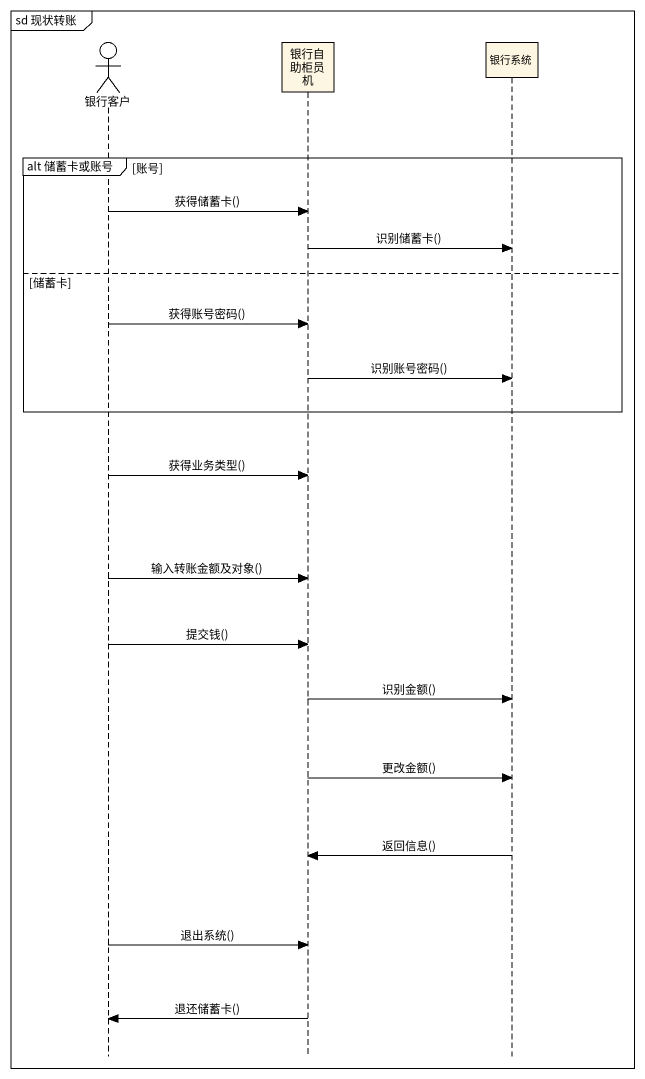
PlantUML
@startuml
mainframe sd 现状转账
hide footbox
actor 银行客户
participant 银行自助柜员机
participant 银行系统

group alt 储蓄卡或账号 [账号]
  银行客户 -> 银行自助柜员机 : 获得储蓄卡()
  银行自助柜员机 -> 银行系统 : 识别储蓄卡()
else 储蓄卡
  银行客户 -> 银行自助柜员机 : 获得账号密码()
  银行自助柜员机 -> 银行系统 : 识别账号密码()
end
银行客户 -> 银行自助柜员机 : 获得业务类型()
银行客户 -> 银行自助柜员机 : 输入转账金额及对象()
银行客户 -> 银行自助柜员机 : 提交钱()
银行自助柜员机 -> 银行系统 : 识别金额()
银行自助柜员机 -> 银行系统 : 更改金额()
银行系统 -> 银行自助柜员机 : 返回信息()
银行客户 -> 银行自助柜员机 : 退出系统()
银行自助柜员机 -> 银行客户 : 退还储蓄卡()
@enduml
